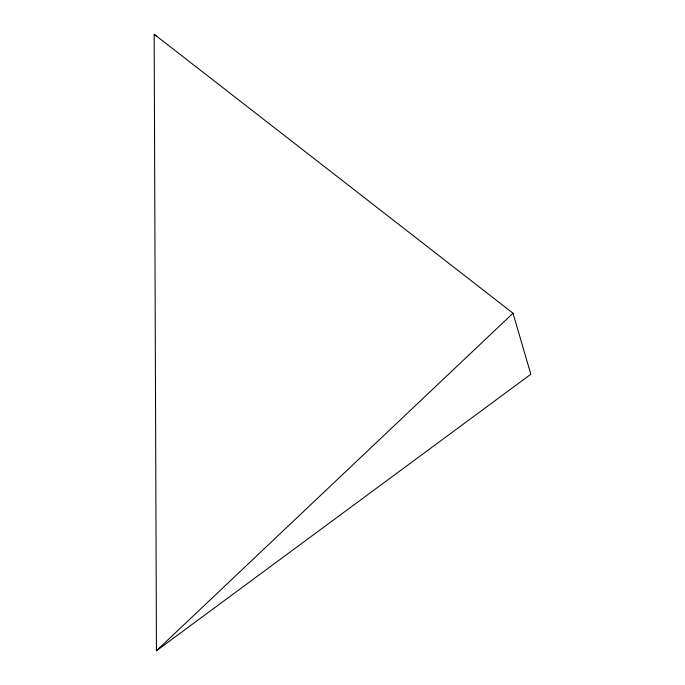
<?xml version="1.0" encoding="UTF-8"?>
<svg xmlns="http://www.w3.org/2000/svg" width="685" height="685" viewBox="0 0 685 685"><rect width="100%" height="100%" fill="white"/><g stroke="black" fill="none" stroke-linecap="round" stroke-linejoin="round"><path stroke-width="1.03" d="M156.454 650.75L513.022 313.216L154.168 34.25L156.454 650.75L530.832 374.258L513.022 313.216M154.168 34.25L156.548 36.399"/></g></svg>
